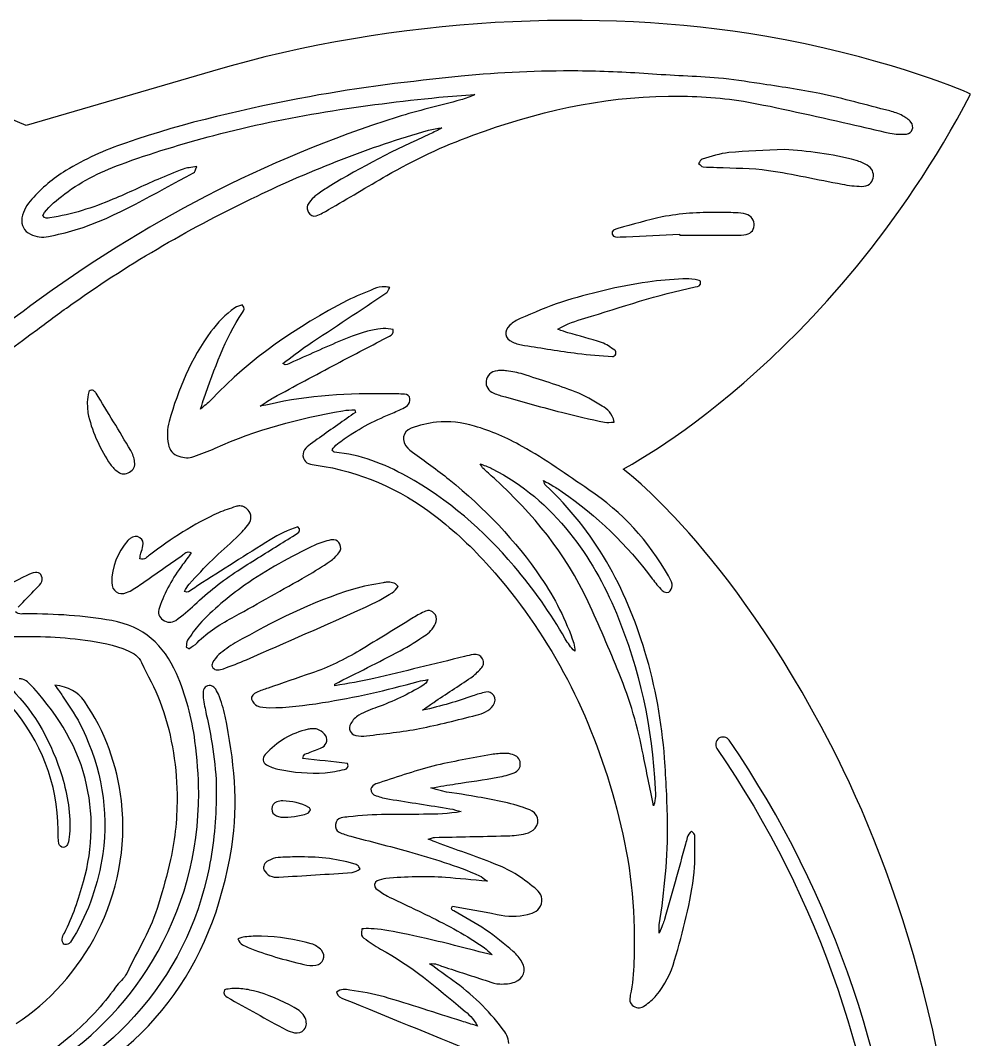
# Model space of a CAD drawing. Extents: x 405 to 699, y 164 to 435.
# Drawn here: x 609.4 to 699.5, y 336.1 to 432.7 of the extents above; entities that cross this region are included whole.
import ezdxf

# ---------------------------------------------------------------- set-up
doc = ezdxf.new("R2010")
doc.units = 0
doc.layers.add('Edge.Cuts', color=7, linetype='CONTINUOUS')
doc.layers.add('F.Silk', color=7, linetype='CONTINUOUS')

msp = doc.modelspace()

# ---------------------------------------------------------------- linework, layer by layer
at = {"layer": 'Edge.Cuts', "color": 7}
msp.add_lwpolyline([(696.288203, 335.140281), (695.8839, 337.019676), (695.45763, 338.859516), (695.010855, 340.661271), (694.5465, 342.422016), (694.064565, 344.144676), (693.56652, 345.827781), (693.052358, 347.469868), (692.52648, 349.073871), (691.987418, 350.636863), (691.438103, 352.160301), (690.879998, 353.642721), (690.31164, 355.085593), (689.73888, 356.488911), (689.158808, 357.851218), (688.574333, 359.172508), (687.988395, 360.454243), (687.399525, 361.694968), (686.810663, 362.896138), (686.223255, 364.054828), (685.31652, 365.781883), (684.408315, 367.441551), (683.503043, 369.036763), (682.600703, 370.567521), (681.704213, 372.033831), (680.815058, 373.437156), (679.934685, 374.778951), (679.066035, 376.057761), (678.210563, 377.276511), (677.371208, 378.435201), (676.5465, 379.533831), (675.742298, 380.573871), (674.958608, 381.556783), (674.196893, 382.481098), (673.460078, 383.349748), (672.749625, 384.162741), (671.41662, 385.623186), (670.211048, 386.871238), (669.150503, 387.909808), (668.246693, 388.746238), (667.518668, 389.386371), (666.979605, 389.837541), (666.529898, 390.190573), (666.752558, 390.307761), (667.39416, 390.666643), (668.419545, 391.276018), (669.78771, 392.143206), (670.590443, 392.674948), (671.464958, 393.275533), (672.406853, 393.944968), (673.411733, 394.683246), (674.473748, 395.493306), (675.589958, 396.375141), (676.755975, 397.328758), (677.964465, 398.357076), (679.212518, 399.460101), (680.495715, 400.639303), (681.808215, 401.896138), (683.147085, 403.230613), (684.50646, 404.644183), (685.880483, 406.136863), (687.266228, 407.711563), (688.659293, 409.368306), (690.053828, 411.108538), (691.445423, 412.933738), (692.829705, 414.843891), (693.518183, 415.831198), (694.202265, 416.840473), (694.881953, 417.871723), (695.557245, 418.924948), (696.226673, 420.000141), (696.891713, 421.097308), (697.547963, 422.216451), (698.198355, 423.359031), (698.84142, 424.525041), (699.475703, 425.711563), (699.219353, 425.844868), (698.803335, 426.032368), (698.232045, 426.269676), (697.514273, 426.549456), (696.655875, 426.867328), (695.664173, 427.215958), (694.5465, 427.592428), (693.31017, 427.989396), (691.961048, 428.402488), (690.50646, 428.822893), (688.953728, 429.249163), (687.31017, 429.672508), (685.583123, 430.088518), (683.778435, 430.491351), (681.903435, 430.875141), (679.965443, 431.234031), (678.461048, 431.475726), (676.940543, 431.696916), (675.40539, 431.896138), (673.855583, 432.074848), (672.29259, 432.231583), (670.714958, 432.366351), (669.127065, 432.479143), (667.527458, 432.571431), (665.916128, 432.641706), (664.296015, 432.688581), (662.665643, 432.714981), (661.02648, 432.717981), (659.379998, 432.697506), (657.72765, 432.656481), (656.067983, 432.592056), (654.402458, 432.505633), (652.732538, 432.394303), (651.058215, 432.262468), (649.380975, 432.105733), (647.700795, 431.927016), (646.01916, 431.723406), (644.336048, 431.497821), (642.652943, 431.247328), (640.969838, 430.974868), (639.286733, 430.677508), (637.60656, 430.356703), (635.929313, 430.011006), (634.254998, 429.641863), (632.583608, 429.247821), (630.918083, 428.830341), (629.256953, 428.387953), (627.603143, 427.920673), (609.934193, 422.767348), (608.302358, 423.441178)], dxfattribs=at)
at = {"layer": 'F.Silk', "color": 7}
for points in [[(662.255858, 427.922166)], [(681.839355, 420.480838)], [(675.433657, 414.520446)], [(672.193357, 408.224338)], [(643.986292, 407.469696)], [(655.054687, 399.537583)], [(616.249515, 397.662598)], [(652.980465, 390.695893)], [(630.193388, 386.699998)], [(639.104002, 383.491843)], [(610.829595, 380.398056)], [(644.148922, 379.469323)], [(648.0249, 376.785718)], [(627.424807, 369.669298)], [(637.101562, 365.586778)], [(655.353518, 363.243088)], [(634.27002, 358.750408)], [(635.65137, 353.435931)], [(632.264618, 345.924201)], [(630.133297, 340.958788)]]:
    msp.add_lwpolyline(points, close=True, dxfattribs=at)
msp.add_lwpolyline([(676.142355, 364.784113), (676.14258, 364.784083)], dxfattribs=at)
for points in [[(662.255857, 427.922166), (658.56402, 427.955991), (654.875287, 427.793586), (651.194827, 427.422658)], [(651.194827, 427.422658), (646.379295, 426.937566), (641.566598, 426.379476), (636.804202, 425.481733)], [(668.903318, 427.652638), (666.686993, 427.810603), (664.47096, 427.901848), (662.255858, 427.922166)], [(675.572753, 427.242478), (673.352805, 427.420101), (671.124878, 427.494336), (668.903318, 427.652638)], [(679.456058, 426.728316), (678.165503, 426.926856), (676.872953, 427.138911), (675.572753, 427.242478)], [(685.18506, 425.777638), (683.293515, 426.180096), (681.369593, 426.433716), (679.456058, 426.728316)], [(636.804202, 425.481733), (630.902573, 424.368808), (625.045815, 423.068706), (619.359375, 421.094533)], [(627.75, 421.821088), (634.748993, 423.665421), (641.87628, 424.713703), (649.062015, 425.429001)], [(651.139163, 425.184373), (649.131698, 424.638643), (647.101425, 424.165431), (645.11865, 423.540816)], [(649.062015, 425.429001), (650.203373, 425.542761), (651.348232, 425.614296), (652.49121, 425.704393)], [(652.49121, 425.704393), (652.05441, 425.448966), (651.599033, 425.309406), (651.139163, 425.184373)], [(652.275878, 421.825483), (658.2714, 424.021828), (664.408875, 425.481238), (670.836915, 425.535936)], [(670.836915, 425.535936), (673.218923, 425.556336), (675.601733, 425.447383), (677.93115, 425.048143)], [(677.93115, 425.048143), (681.313935, 424.468603), (684.653325, 423.639156), (688.009275, 422.905078)], [(691.804688, 424.134081), (689.602448, 424.698591), (687.407685, 425.304883), (685.18506, 425.777638)], [(693.027833, 423.681441), (692.64201, 423.876771), (692.224845, 424.026223), (691.804688, 424.134081)], [(645.11865, 423.540816), (632.52927, 419.575281), (621.005483, 413.515746), (610.404788, 405.688768)], [(693.81738, 423.066208), (693.602205, 423.314661), (693.32082, 423.532806), (693.027833, 423.681441)], [(631.833983, 416.073043), (637.086308, 418.576866), (642.478665, 420.716578), (648.07764, 422.316208)], [(648.07764, 422.316208), (648.49125, 422.434521), (648.929633, 422.469426), (649.359375, 422.530078)], [(649.359375, 422.530078), (648.973755, 422.324166), (648.595763, 422.104596), (648.197753, 421.928023)], [(688.009275, 422.905078), (689.28534, 422.626033), (690.550703, 422.292133), (691.831058, 422.033496)], [(693.411623, 421.948536), (693.9375, 421.993611), (694.169933, 422.658921), (693.81738, 423.066208)], [(618.883298, 419.064253), (621.792788, 420.131023), (624.75036, 421.030671), (627.75, 421.821088)], [(648.197753, 421.928023), (644.918535, 420.473818), (641.731763, 418.841751), (638.670413, 416.969533)], [(644.13135, 418.013961), (646.733355, 419.523441), (649.450088, 420.790903), (652.275878, 421.825483)], [(691.831058, 422.033496), (692.344058, 421.929996), (692.890043, 421.902936), (693.411623, 421.948536)], [(619.359375, 421.094533), (617.384655, 420.408741), (615.49023, 419.564706), (613.706543, 418.475391)], [(681.839355, 420.480801), (679.924733, 420.382596), (678.232313, 420.350421), (676.552733, 420.187828)], [(688.612793, 419.432008), (686.325773, 420.086128), (683.973983, 420.323608), (681.839355, 420.480838)], [(674.03613, 419.565268), (673.89285, 419.523943), (673.806593, 419.289748), (673.693358, 419.144863)], [(676.552733, 420.187828), (675.701138, 420.105726), (674.8668, 419.805673), (674.03613, 419.565268)], [(689.673338, 418.991091), (689.347612, 419.186406), (688.979835, 419.326828), (688.612793, 419.432008)], [(613.706543, 418.475391), (612.49917, 417.737548), (611.42949, 416.832658), (610.488285, 415.777146)], [(613.289063, 416.027638), (614.975625, 417.364326), (616.871558, 418.326958), (618.883298, 419.064253)], [(624.842287, 418.624806), (624.024495, 418.328053), (623.218298, 417.996553), (622.420898, 417.647751)], [(626.13867, 418.865038), (625.572555, 418.765228), (625.187325, 418.749831), (624.842287, 418.624806)], [(625.822268, 418.264453), (625.937633, 418.324003), (625.9734, 418.540386), (626.13867, 418.865038)], [(673.693358, 419.144863), (673.83288, 419.038078), (673.962585, 418.856406), (674.112308, 418.838706)], [(674.112308, 418.838706), (674.542125, 418.787931), (674.980973, 418.812381), (675.414548, 418.790406)], [(675.414548, 418.790406), (677.052277, 418.706698), (678.70698, 418.734306), (680.323245, 418.500366)], [(680.323245, 418.500366), (682.659645, 418.162843), (684.966533, 417.624231), (687.29004, 417.192261)], [(690.237308, 417.757693), (690.338723, 418.295368), (690.12033, 418.722246), (689.673338, 418.991091)], [(614.592773, 412.853316), (618.60231, 414.098788), (622.128248, 416.357878), (625.822268, 418.264453)], [(622.420898, 417.647751), (621.001568, 417.028513), (619.600478, 416.364471), (618.175785, 415.758103)], [(638.61621, 414.781056), (640.45785, 415.852656), (642.288098, 416.945046), (644.13135, 418.013961)], [(689.151855, 416.982786), (689.732467, 416.971536), (690.153608, 417.317128), (690.237308, 417.757693)], [(638.670413, 416.969533), (638.299613, 416.743078), (637.933763, 416.504151), (637.58496, 416.244433)], [(687.29004, 417.192261), (687.90339, 417.078538), (688.529925, 416.995191), (689.151855, 416.982786)], [(610.488285, 415.777146), (610.031085, 415.264686), (609.66372, 414.699343), (609.55371, 414.001753)], [(611.516603, 414.236128), (611.94321, 414.956788), (612.616695, 415.494778), (613.289063, 416.027638)], [(618.175785, 415.758103), (616.25472, 414.940311), (614.265405, 414.334393), (612.202148, 413.991501)], [(614.409668, 405.915816), (619.917945, 409.814818), (625.744545, 413.170536), (631.833983, 416.073043)], [(637.239255, 415.977831), (636.98598, 415.771768), (636.76296, 415.485951), (636.62988, 415.189746)], [(637.58496, 416.244433), (637.467983, 416.158033), (637.35195, 416.069631), (637.239255, 415.977831)], [(636.62988, 415.189746), (636.54885, 415.009986), (636.60738, 414.712423), (636.706058, 414.520311)], [(636.706058, 414.520311), (636.847185, 414.246658), (637.153058, 414.098046), (637.44873, 414.205371)], [(637.44873, 414.205371), (637.854398, 414.352401), (638.24166, 414.562656), (638.61621, 414.781056)], [(675.43359, 414.520371), (673.69332, 414.528321), (671.958375, 414.428458), (670.24512, 414.086773)], [(677.17536, 414.482346), (676.594883, 414.503796), (676.013753, 414.517821), (675.433657, 414.520446)], [(678.175853, 414.343183), (677.855497, 414.435426), (677.510738, 414.470046), (677.17536, 414.482346)], [(609.55371, 414.001753), (609.447458, 413.327233), (609.743647, 412.726978), (610.356442, 412.449021)], [(612.202148, 413.991501), (611.98536, 413.955576), (611.72427, 413.859433), (611.516603, 414.236128)], [(670.24512, 414.086773), (668.829007, 413.804526), (667.442738, 413.368551), (666.045412, 412.994001)], [(678.962468, 413.265058), (679.001093, 413.746401), (678.704408, 414.191323), (678.175853, 414.343183)], [(612.05859, 412.230763), (612.9075, 412.420723), (613.763175, 412.595751), (614.592773, 412.853316)], [(666.045412, 412.994001), (665.772277, 412.920501), (665.414783, 412.830478), (665.50488, 412.466661)], [(677.982487, 412.384686), (678.562027, 412.438386), (678.923272, 412.780498), (678.962468, 413.265058)], [(610.356442, 412.449021), (610.896277, 412.204363), (611.472075, 412.099828), (612.05859, 412.230763)], [(665.50488, 412.466661), (665.591272, 412.120018), (665.9673, 412.194336), (666.249022, 412.188343)], [(666.249022, 412.188343), (666.44166, 412.184593), (666.634455, 412.204693), (666.82764, 412.214743)], [(666.82764, 412.214743), (668.516347, 412.295233), (670.204357, 412.375941), (671.893065, 412.456446)], [(671.893065, 412.456446), (671.893815, 412.429071), (671.895315, 412.402296), (671.896065, 412.374411)], [(671.896065, 412.374411), (673.58691, 412.374411), (675.277957, 412.375161), (676.968818, 412.375911)], [(676.968818, 412.375911), (677.30688, 412.375911), (677.64711, 412.353561), (677.982487, 412.384686)], [(668.869627, 407.915278), (666.08517, 407.520336), (663.35844, 406.845448), (660.679687, 406.005118)], [(672.193357, 408.224361), (671.083117, 408.143338), (669.970222, 408.071428), (668.869627, 407.915278)], [(673.352047, 408.165763), (672.967837, 408.206038), (672.57597, 408.252763), (672.193357, 408.224338)], [(673.869142, 408.016356), (673.711372, 408.063606), (673.535572, 408.146466), (673.352047, 408.165763)], [(673.365232, 407.449461), (673.636755, 407.504211), (673.958242, 407.535553), (673.869142, 408.016356)], [(636.638632, 401.935513), (639.128497, 403.601158), (641.64384, 405.248893), (644.134237, 406.914516)], [(642.897952, 407.266176), (642.05601, 406.898061), (641.189332, 406.581448), (640.382812, 406.160218)], [(643.98633, 407.469786), (643.581563, 407.500161), (643.239637, 407.410686), (642.897952, 407.266176)], [(644.415487, 407.397921), (644.264302, 407.437371), (644.12121, 407.459571), (643.986292, 407.469696)], [(644.134237, 406.914516), (644.257133, 406.993416), (644.301727, 407.196156), (644.415487, 407.397921)], [(662.89746, 404.487546), (666.370927, 405.531246), (669.800002, 406.730938), (673.365232, 407.449461)], [(611.009768, 403.427046), (612.138795, 404.262006), (613.263465, 405.104466), (614.409668, 405.915816)], [(640.382812, 406.160218), (635.622022, 403.678933), (631.211347, 400.734748), (627.52002, 396.789606)], [(630.430635, 405.757386), (630.211162, 405.669381), (629.932012, 405.609201), (629.721652, 405.460018)], [(630.457035, 405.046933), (630.588502, 405.240111), (630.719902, 405.459036), (630.430635, 405.757386)], [(660.679687, 406.005118), (659.346217, 405.587098), (658.064572, 404.998761), (656.772952, 404.456781)], [(610.404788, 405.688768), (606.430125, 402.754588), (602.548688, 399.693816), (598.630373, 396.682911)], [(626.775877, 396.858456), (627.792757, 399.681561), (628.790865, 402.513606), (630.457035, 405.046933)], [(629.721652, 405.460018), (628.835707, 404.837548), (628.098645, 404.065866), (627.458467, 403.215876)], [(655.803225, 403.829826), (655.172715, 403.273896), (655.284525, 402.577873), (656.066895, 402.219966)], [(656.772952, 404.456781), (656.422552, 404.309751), (656.08923, 404.082568), (655.803225, 403.829826)], [(660.344235, 403.438716), (661.260225, 403.980696), (662.08128, 404.241771), (662.89746, 404.487546)], [(599.79492, 395.131641), (603.537233, 397.891956), (607.271213, 400.661908), (611.009768, 403.427046)], [(627.458467, 403.215876), (625.556182, 400.647141), (624.372885, 397.744251), (623.49606, 394.702206)], [(643.801717, 403.504348), (642.425318, 403.407748), (641.15343, 402.925933), (639.899378, 402.408643)], [(644.730428, 403.434073), (644.43207, 403.460398), (644.11725, 403.530688), (643.801717, 403.504348)], [(644.397915, 402.802723), (644.59968, 402.907896), (644.8356, 403.021956), (644.730428, 403.434073)], [(661.299315, 403.114986), (661.036387, 403.192258), (660.77997, 403.290073), (660.344235, 403.438716)], [(664.497067, 402.176023), (663.44532, 402.530188), (662.365567, 402.803758), (661.299315, 403.114986)], [(634.280235, 400.207003), (635.078167, 400.794591), (635.840692, 401.401056), (636.638632, 401.935513)], [(639.899378, 402.408643), (638.251448, 401.716423), (636.629827, 400.953538), (634.981897, 400.243603)], [(639.38229, 400.173328), (641.04792, 401.058733), (642.732285, 401.916778), (644.397915, 402.802723)], [(656.066895, 402.219966), (656.411407, 402.062196), (656.799465, 401.978811), (657.177247, 401.918211)], [(657.177247, 401.918211), (658.849312, 401.649906), (660.522225, 401.380251), (662.200192, 401.156488)], [(665.74365, 401.462638), (665.343345, 401.726121), (664.943527, 402.025768), (664.497067, 402.176023)], [(662.200192, 401.156488), (663.301852, 401.009458), (664.413832, 400.932208), (665.52246, 400.847406)], [(665.52246, 400.847406), (665.625487, 400.839906), (665.794275, 400.979788), (665.834475, 401.087638)], [(665.834475, 401.087638), (665.8731, 401.191213), (665.826825, 401.407341), (665.74365, 401.462638)], [(633.358853, 396.946281), (635.36631, 398.032911), (637.374825, 399.103873), (639.38229, 400.173328)], [(634.981897, 400.243603), (634.806427, 400.164703), (634.604872, 399.935443), (634.280235, 400.207003)], [(654.62256, 399.515668), (653.99205, 399.433566), (653.586832, 399.037933), (653.544435, 398.519578)], [(655.054688, 399.537643), (654.909398, 399.541393), (654.76395, 399.533893), (654.62256, 399.515668)], [(655.486815, 399.498058), (655.345425, 399.520033), (655.199977, 399.533908), (655.054687, 399.537583)], [(657.048337, 399.181656), (656.544997, 399.342103), (656.011627, 399.416458), (655.486815, 399.498058)], [(661.990725, 397.516131), (660.36855, 398.136988), (658.704847, 398.653093), (657.048337, 399.181656)], [(653.544435, 398.519578), (653.50476, 398.030188), (653.747228, 397.617208), (654.276855, 397.384318)], [(615.88623, 397.501513), (615.81753, 397.175256), (615.7722, 396.843508), (615.720705, 396.537651)], [(616.249515, 397.662651), (616.10247, 397.689426), (615.912405, 397.625076), (615.88623, 397.501513)], [(616.375485, 397.604023), (616.343685, 397.634473), (616.298527, 397.653673), (616.249515, 397.662598)], [(616.574707, 397.397481), (616.526408, 397.477431), (616.444687, 397.538023), (616.375485, 397.604023)], [(619.864748, 391.949728), (618.785085, 393.775806), (617.676907, 395.584813), (616.574707, 397.397481)], [(644.371545, 397.322743), (640.540155, 397.393018), (636.726097, 397.200336), (632.973592, 396.314931)], [(645.826132, 397.289068), (645.343725, 397.315393), (644.853952, 397.314193), (644.371545, 397.322743)], [(646.316857, 396.858403), (646.316857, 397.121886), (646.080488, 397.271361), (645.826132, 397.289068)], [(654.276855, 397.384318), (654.628867, 397.229773), (655.006545, 397.127001), (655.378417, 397.023966)], [(664.548337, 396.168471), (663.717667, 396.657321), (662.88471, 397.173771), (661.990725, 397.516131)], [(615.720705, 396.537651), (615.76953, 396.074016), (615.76683, 395.630908), (615.867188, 395.213428)], [(626.485837, 395.877013), (626.6436, 396.412011), (626.697, 396.639531), (626.775877, 396.858456)], [(627.52002, 396.789606), (627.283372, 396.535251), (626.994007, 396.324013), (626.485837, 395.877013)], [(632.122522, 396.149406), (632.71869, 396.535228), (633.02562, 396.770811), (633.358853, 396.946281)], [(632.973592, 396.314931), (632.798122, 396.280056), (632.622097, 396.245931), (632.122522, 396.149406)], [(644.81832, 395.569341), (645.26532, 395.753931), (645.712432, 395.955868), (646.107382, 396.218271)], [(646.107382, 396.218271), (646.256565, 396.323451), (646.325438, 396.639478), (646.316857, 396.858403)], [(655.378417, 397.023966), (657.147075, 396.534583), (658.912695, 396.032968), (660.68994, 395.575236)], [(665.696775, 394.649428), (665.498767, 395.494048), (665.046847, 395.875483), (664.548337, 396.168471)], [(615.867188, 395.213428), (616.2675, 393.554241), (616.985708, 392.029746), (617.94141, 390.621148)], [(627.871575, 392.168001), (631.729252, 393.930216), (635.796637, 394.999926), (639.95214, 395.727568)], [(639.95214, 395.727568), (640.329367, 395.797393), (640.714747, 395.789143), (641.100577, 395.815461)], [(640.092735, 393.045418), (641.556607, 394.097166), (643.161285, 394.877121), (644.81832, 395.569341)], [(641.153302, 395.560573), (640.881247, 395.367936), (640.609657, 395.174803), (640.346175, 394.990753)], [(641.100577, 395.815461), (641.117753, 395.727958), (641.135603, 395.648586), (641.153302, 395.560573)], [(660.68994, 395.575236), (662.045955, 395.226448), (663.41583, 394.928091), (664.784182, 394.631878)], [(623.49606, 394.702206), (623.294295, 393.992278), (623.293972, 393.264808), (623.43456, 392.537166)], [(640.346175, 394.990753), (639.197835, 394.175638), (638.031705, 393.387336), (636.909652, 392.545926)], [(648.84225, 394.631841), (648.03573, 394.535841), (647.21142, 394.360033), (646.457482, 394.070803)], [(652.436977, 394.264168), (651.261802, 394.588813), (650.052307, 394.772436), (648.84225, 394.631841)], [(656.969197, 392.343756), (655.51392, 393.150276), (654.023737, 393.817176), (652.436977, 394.264168)], [(664.784182, 394.631878), (665.038537, 394.576603), (665.317927, 394.638628), (665.696775, 394.649428)], [(646.457482, 394.070803), (645.598372, 393.737578), (645.485122, 392.851813), (646.116172, 392.176761)], [(623.43456, 392.537166), (623.53974, 391.975881), (623.847457, 391.581448), (624.435052, 391.415098)], [(636.909652, 392.545926), (636.497542, 392.238988), (636.025477, 391.852761), (636.235822, 391.221711)], [(638.944297, 392.002446), (639.224947, 392.440858), (639.662902, 392.738473), (640.092735, 393.045418)], [(663.300255, 388.231941), (661.213927, 389.634628), (659.169832, 391.107403), (656.969197, 392.343756)], [(620.23389, 390.871603), (620.173215, 391.242403), (620.055232, 391.627761), (619.864748, 391.949728)], [(624.435052, 391.415098), (624.908332, 391.275051), (625.354695, 391.178391), (625.845697, 391.388698)], [(625.845697, 391.388698), (626.511622, 391.669348), (627.213697, 391.870176), (627.871575, 392.168001)], [(639.164025, 391.782718), (639.102825, 391.791718), (639.04947, 391.897266), (638.944297, 392.002446)], [(646.001917, 389.512213), (643.862453, 390.695443), (641.627595, 391.580953), (639.164025, 391.782718)], [(646.116172, 392.176761), (646.24764, 392.036173), (646.405192, 391.923388), (646.562947, 391.809088)], [(646.562947, 391.809088), (647.729002, 390.941391), (648.92103, 390.116293), (650.05221, 389.204593)], [(617.94141, 390.621148), (618.125993, 390.350166), (618.396203, 390.121596), (618.66504, 389.926806)], [(619.751955, 389.894556), (620.12382, 390.118311), (620.29989, 390.468073), (620.23389, 390.871603)], [(636.235822, 391.221711), (636.419872, 390.678126), (636.945795, 390.633756), (637.42821, 390.563991)], [(637.42821, 390.563991), (641.60142, 389.976411), (645.327562, 388.328136), (648.66795, 385.785673)], [(652.980465, 390.695893), (653.541758, 390.467841), (653.847938, 390.371931), (654.137693, 390.222756)], [(653.226563, 390.293068), (653.191163, 390.319393), (653.173613, 390.371796), (652.980465, 390.695893)], [(654.304688, 389.318946), (653.945168, 389.643583), (653.586083, 389.959836), (653.226563, 390.293068)], [(618.66504, 389.926806), (619.00149, 389.682681), (619.380623, 389.670816), (619.751955, 389.894556)], [(656.20602, 380.989753), (653.28687, 384.409026), (649.955655, 387.337881), (646.001917, 389.512213)], [(654.137693, 390.222756), (657.030555, 388.749763), (659.433825, 386.671528), (661.458983, 384.155368)], [(663.22119, 377.623633), (661.09998, 382.156363), (657.996015, 385.969963), (654.304688, 389.318946)], [(650.05221, 389.204593), (653.39259, 386.512978), (656.32176, 383.435661), (658.750447, 379.894048)], [(659.17086, 388.669926), (659.100585, 388.731651), (659.091847, 388.863943), (659.003872, 389.100591)], [(659.003872, 389.100591), (659.363385, 388.898826), (659.582872, 388.792611), (659.78463, 388.661136)], [(668.604457, 372.897958), (666.781065, 378.938563), (663.852772, 384.330366), (659.17086, 388.669926)], [(659.78463, 388.661136), (660.11733, 388.459371), (660.441967, 388.257523), (660.766072, 388.038583)], [(660.766072, 388.038583), (664.062997, 385.767658), (666.894937, 383.006286), (669.297322, 379.797373)], [(670.82223, 380.087406), (668.963415, 383.392918), (666.438885, 386.119311), (663.300255, 388.231941)], [(629.813963, 386.635573), (629.265015, 386.454193), (628.708395, 386.283493), (628.18359, 386.045241)], [(630.193357, 386.699998), (630.073582, 386.700043), (629.94651, 386.679373), (629.813963, 386.635573)], [(631.076693, 386.178516), (630.85212, 386.510136), (630.552728, 386.699871), (630.193388, 386.699998)], [(628.18359, 386.045241), (625.837005, 384.981681), (623.681542, 383.602183), (621.63867, 382.037428)], [(630.933135, 384.845503), (631.269585, 385.247428), (631.39329, 385.710591), (631.076693, 386.178516)], [(648.66795, 385.785673), (650.56164, 384.338983), (652.279935, 382.716441), (653.866687, 380.937043)], [(629.853548, 383.670703), (630.237758, 384.036133), (630.592388, 384.438223), (630.933135, 384.845503)], [(635.689485, 384.706348), (634.768125, 384.449308), (633.907965, 384.005728), (633.092318, 383.500783)], [(635.663085, 384.107226), (635.878268, 384.248886), (635.992635, 384.461113), (635.689485, 384.706348)], [(619.794435, 383.598951), (619.718235, 383.540451), (619.63677, 383.482026), (619.57617, 383.408526)], [(620.730465, 383.691238), (620.461088, 383.877396), (620.121765, 383.850621), (619.794435, 383.598951)], [(621.023438, 382.925128), (621.067463, 383.221333), (621.006262, 383.500198), (620.730465, 383.691238)], [(627.612338, 381.605271), (628.337288, 382.316811), (629.117858, 382.969888), (629.853548, 383.670703)], [(633.820313, 382.954393), (634.434195, 383.339683), (635.058323, 383.709058), (635.663085, 384.107226)], [(639.104002, 383.491821), (639.017407, 383.504196), (638.927415, 383.502096), (638.8374, 383.480121)], [(661.458983, 384.155368), (663.326385, 381.840981), (664.754783, 379.263028), (665.894535, 376.527928)], [(619.57617, 383.408526), (618.62637, 382.251051), (618.044595, 380.944461), (618.05859, 379.428546)], [(620.822752, 382.232256), (620.882828, 382.465146), (620.988038, 382.689553), (621.023438, 382.925128)], [(633.092318, 383.500783), (630.790268, 382.076083), (628.5144, 380.608656), (626.229525, 379.156056)], [(630.014648, 380.557911), (631.26978, 381.376768), (632.550165, 382.158606), (633.820313, 382.954393)], [(637.327147, 382.983538), (635.00685, 381.884563), (632.751607, 380.661741), (630.651855, 379.176411)], [(638.8374, 383.480121), (638.323335, 383.354548), (637.80312, 383.208913), (637.327147, 382.983538)], [(639.687015, 383.071431), (639.590828, 383.280711), (639.363787, 383.454613), (639.104002, 383.491843)], [(639.594727, 382.248186), (639.78093, 382.475181), (639.822773, 382.776838), (639.687015, 383.071431)], [(620.712893, 379.208818), (622.066748, 380.142516), (623.40249, 381.102448), (624.761715, 382.028638)], [(620.721683, 381.700513), (620.753933, 381.873846), (620.777182, 382.055713), (620.822752, 382.232256)], [(621.63867, 382.037428), (621.399885, 381.854451), (621.199268, 381.500368), (620.721683, 381.700513)], [(624.761715, 382.028638), (624.972068, 382.172481), (625.167638, 382.476838), (625.599608, 382.265946)], [(625.599608, 382.265946), (625.32219, 381.880663), (625.061123, 381.501201), (624.78369, 381.133618)], [(625.410675, 379.296681), (626.131875, 380.077978), (626.854103, 380.860993), (627.612338, 381.605271)], [(638.755373, 381.458638), (639.069817, 381.672208), (639.352717, 381.953586), (639.594727, 382.248186)], [(624.78369, 381.133618), (623.84463, 379.888693), (623.09517, 378.539136), (622.580565, 377.067216)], [(636.547852, 380.065573), (637.303942, 380.495931), (638.03631, 380.968708), (638.755373, 381.458638)], [(653.866687, 380.937043), (659.416297, 374.720968), (663.186075, 367.533013), (665.50047, 359.554716)], [(661.05465, 374.107918), (659.63478, 376.545726), (658.03854, 378.850296), (656.20602, 380.989753)], [(610.018065, 380.118268), (608.89548, 379.549461), (607.77231, 378.981726), (606.667965, 378.378036)], [(610.829588, 380.398056), (610.55109, 380.359431), (610.27296, 380.247591), (610.018065, 380.118268)], [(611.332042, 380.204691), (611.256382, 380.330743), (610.991647, 380.421156), (610.829595, 380.398056)], [(611.437507, 379.544046), (611.510482, 379.727031), (611.442007, 380.022786), (611.332042, 380.204691)], [(625.913085, 377.332326), (627.175725, 378.543996), (628.55346, 379.604886), (630.014648, 380.557911)], [(629.712892, 376.227681), (631.996162, 377.497828), (634.27746, 378.772881), (636.547852, 380.065573)], [(658.750447, 379.894048), (660.065137, 377.964936), (661.116427, 375.896526), (661.861777, 373.678716)], [(669.297322, 379.797373), (669.586567, 379.411551), (669.893347, 379.034698), (670.22604, 378.692878)], [(671.172322, 379.297858), (671.128822, 379.569388), (670.962285, 379.833058), (670.82223, 380.087406)], [(609.196297, 377.090436), (609.75759, 377.693046), (610.334857, 378.279613), (610.899907, 378.879013)], [(610.899907, 378.879013), (611.09685, 379.087753), (611.336625, 379.290771), (611.437507, 379.544046)], [(618.05859, 379.428546), (618.06534, 378.637581), (618.73437, 378.187798), (619.46631, 378.480793)], [(619.46631, 378.480793), (619.908465, 378.658401), (620.31741, 378.935691), (620.712893, 379.208818)], [(624.95364, 378.602338), (625.10604, 378.837913), (625.226078, 379.096521), (625.410675, 379.296681)], [(625.630403, 378.748828), (625.442048, 378.650136), (625.292243, 378.366231), (624.95364, 378.602338)], [(626.229525, 379.156056), (626.0256, 379.026726), (625.8429, 378.860443), (625.630403, 378.748828)], [(630.651855, 379.176411), (629.107492, 378.084411), (627.65178, 376.881411), (626.373045, 375.483538)], [(640.96875, 378.807208), (637.009118, 377.608971), (633.347775, 375.740863), (629.762692, 373.712481)], [(643.79883, 379.419516), (642.847958, 379.259616), (641.89011, 379.085713), (640.96875, 378.807208)], [(644.148923, 379.469316), (644.029822, 379.458966), (643.91286, 379.438716), (643.79883, 379.419516)], [(645.206542, 379.078206), (644.876932, 379.450483), (644.50623, 379.500306), (644.148922, 379.469323)], [(644.65869, 378.471763), (644.88192, 378.601093), (645.02463, 378.870546), (645.206542, 379.078206)], [(670.22604, 378.692878), (670.46322, 378.447651), (670.857615, 378.429493), (671.006797, 378.648928)], [(671.006797, 378.648928), (671.120557, 378.823873), (671.207205, 379.096101), (671.172322, 379.297858)], [(642.106935, 377.099203), (642.986445, 377.493073), (643.82319, 377.986131), (644.65869, 378.471763)], [(622.580565, 377.067216), (622.395435, 376.536516), (622.526115, 376.174536), (622.902833, 375.909988)], [(624.124515, 375.855763), (624.74805, 376.310803), (625.356623, 376.797861), (625.913085, 377.332326)], [(630.821775, 372.118731), (634.587697, 373.768806), (638.35443, 375.418543), (642.106935, 377.099203)], [(648.0249, 376.785711), (647.953725, 376.778961), (647.881342, 376.760811), (647.809567, 376.728561)], [(648.607912, 376.549881), (648.44331, 376.717296), (648.238403, 376.806186), (648.0249, 376.785718)], [(666.158205, 370.829683), (665.22021, 373.109196), (664.264905, 375.388123), (663.22119, 377.623633)], [(609.966802, 376.485456), (609.645907, 376.488456), (609.298297, 376.339213), (608.935552, 376.650981)], [(618.062992, 375.827743), (615.379957, 376.311223), (612.681502, 376.457556), (609.966802, 376.485456)], [(624.187507, 370.822371), (623.005897, 373.526338), (621.055125, 375.287908), (618.062992, 375.827743)], [(622.902833, 375.909988), (623.299395, 375.631521), (623.74245, 375.576748), (624.124515, 375.855763)], [(626.167965, 373.733053), (627.174645, 374.819683), (628.442198, 375.520971), (629.712892, 376.227681)], [(646.66113, 376.117716), (644.96652, 375.085288), (643.288402, 374.022043), (641.58252, 373.007856)], [(647.809567, 376.728561), (647.414633, 376.551478), (647.03139, 376.343098), (646.66113, 376.117716)], [(648.805665, 375.748611), (648.892597, 376.053411), (648.82524, 376.329868), (648.607912, 376.549881)], [(665.894535, 376.527928), (668.121458, 371.206386), (669.287708, 365.647476), (669.568358, 359.896093)], [(626.373045, 375.483538), (625.952347, 375.023128), (625.597335, 374.496868), (625.25391, 373.974748)], [(647.860838, 374.497633), (648.309442, 374.795983), (648.652192, 375.209856), (648.805665, 375.748611)], [(607.992195, 374.305768), (610.513725, 374.389476), (613.032082, 374.331193), (615.533212, 373.983501)], [(615.533212, 373.983501), (616.92249, 373.790863), (618.309277, 373.559616), (619.608405, 372.980083)], [(625.25391, 373.974748), (625.139625, 373.801423), (625.154355, 373.544766), (625.110352, 373.325826)], [(645.395505, 372.968338), (646.249245, 373.418548), (647.056462, 373.961556), (647.860838, 374.497633)], [(661.95846, 372.933111), (661.55547, 373.292638), (661.300417, 373.695793), (661.05465, 374.107918)], [(619.608405, 372.980083), (620.155747, 372.735921), (620.614657, 372.429898), (620.881357, 371.859478)], [(625.110352, 373.325826), (625.196213, 373.273251), (625.283227, 373.219723), (625.369627, 373.167621)], [(625.369627, 373.167621), (625.638473, 373.353823), (625.951177, 373.499083), (626.167965, 373.733053)], [(629.762692, 373.712481), (629.219107, 373.404463), (628.71156, 373.017868), (628.22754, 372.619708)], [(641.58252, 373.007856), (640.12509, 372.140698), (638.605282, 371.396256), (636.991702, 370.851606)], [(639.206543, 369.808671), (641.270872, 370.858266), (643.34727, 371.887063), (645.395505, 372.968338)], [(661.861777, 373.678716), (661.940677, 373.450656), (661.932277, 373.187458), (661.95846, 372.933111)], [(670.46334, 362.780278), (670.208992, 366.217251), (669.603622, 369.601033), (668.604457, 372.897958)], [(628.22754, 372.619708), (627.97587, 372.412041), (627.783338, 372.115626), (627.61377, 371.830161)], [(628.66113, 371.274981), (629.385555, 371.545971), (630.113985, 371.808036), (630.821775, 372.118731)], [(651.511207, 372.426343), (648.643575, 371.730366), (645.780787, 371.014888), (642.906712, 370.346263)], [(652.35789, 372.618238), (652.072418, 372.581188), (651.79293, 372.494541), (651.511207, 372.426343)], [(653.216288, 372.218338), (653.042423, 372.574678), (652.715265, 372.663838), (652.35789, 372.618238)], [(653.05662, 371.279368), (653.303445, 371.539093), (653.383178, 371.875446), (653.216288, 372.218338)], [(620.881357, 371.859478), (621.453375, 370.632786), (622.149382, 369.454153), (622.62159, 368.191513)], [(627.61377, 371.830161), (627.432937, 371.526441), (627.733875, 371.123863), (628.097168, 371.159263)], [(628.097168, 371.159263), (628.287127, 371.178013), (628.483515, 371.208463), (628.66113, 371.274981)], [(652.086892, 370.413651), (652.441583, 370.656726), (652.758795, 370.965463), (653.05662, 371.279368)], [(609.609413, 370.267033), (609.519668, 370.295608), (609.41271, 370.310908), (609.293003, 370.312483)], [(610.214393, 369.908151), (610.05663, 370.075026), (609.828893, 370.197276), (609.609413, 370.267033)], [(625.946782, 364.399026), (625.667212, 366.616296), (625.084717, 368.770378), (624.187507, 370.822371)], [(636.991702, 370.851606), (635.6169, 370.387978), (634.247993, 369.904288), (632.876955, 369.427776)], [(638.02734, 368.053753), (641.08923, 368.537773), (644.107035, 369.227136), (647.093265, 370.056193)], [(642.906712, 370.346263), (641.689147, 370.062936), (640.448678, 369.878668), (639.218242, 369.648996)], [(647.093265, 370.056193), (647.401815, 370.141483), (647.724023, 370.176411), (648.039548, 370.234911)], [(648.039548, 370.234911), (647.919353, 369.942988), (647.743905, 369.788316), (647.545898, 369.672411)], [(648.578588, 368.083078), (649.74786, 368.860618), (650.928353, 369.620541), (652.086892, 370.413651)], [(668.45508, 363.052828), (667.92921, 365.717623), (667.192785, 368.322118), (666.158205, 370.829683)], [(608.520998, 369.382251), (610.870807, 367.032441), (612.378637, 364.192101), (613.352048, 361.044358)], [(615.536168, 360.870066), (614.633588, 364.367683), (612.660255, 367.295398), (610.214393, 369.908151)], [(615.474645, 368.181073), (614.834475, 369.109948), (614.019165, 369.513208), (612.651893, 369.723553)], [(612.651893, 369.723553), (613.01088, 369.223978), (613.229355, 368.961238), (613.404825, 368.680588)], [(627.134768, 369.638571), (626.787068, 369.518916), (626.652225, 369.185113), (626.740725, 368.516503)], [(627.424808, 369.669321), (627.33036, 369.683646), (627.233903, 369.672321), (627.134768, 369.638571)], [(628.166017, 368.844591), (627.965992, 369.360538), (627.708135, 369.626338), (627.424807, 369.669298)], [(631.788577, 369.030808), (631.518127, 368.908453), (631.241527, 368.676133), (631.319827, 368.374558)], [(632.876955, 369.427776), (632.511525, 369.300598), (632.140058, 369.189103), (631.788577, 369.030808)], [(639.218242, 369.648996), (639.215242, 369.702096), (639.210517, 369.755571), (639.206543, 369.808671)], [(647.545898, 369.672411), (646.165208, 368.862666), (644.732625, 368.161063), (643.223145, 367.620163)], [(653.52537, 369.051343), (653.101447, 368.962806), (652.68435, 368.834653), (652.274392, 368.692453)], [(654.28269, 368.733471), (654.09648, 368.999616), (653.82426, 369.114141), (653.52537, 369.051343)], [(613.404825, 368.680588), (614.044995, 367.654596), (614.772045, 366.673071), (615.281288, 365.585376)], [(618.972698, 358.747483), (618.560573, 362.166756), (617.447228, 365.322568), (615.474645, 368.181073)], [(622.62159, 368.191513), (623.68032, 365.358748), (624.199267, 362.410318), (624.247567, 359.379013)], [(626.740725, 368.516503), (626.810475, 367.989553), (626.91207, 367.465093), (627.02637, 366.946191)], [(628.822267, 366.771838), (628.682745, 367.478548), (628.427872, 368.169538), (628.166017, 368.844591)], [(631.319827, 368.374558), (631.383653, 368.130403), (631.616573, 367.842966), (631.845705, 367.749066)], [(632.972168, 367.577683), (634.672688, 367.559983), (636.353138, 367.789206), (638.02734, 368.053753)], [(652.274392, 368.692453), (650.820713, 368.187508), (649.351845, 367.737193), (647.526833, 367.327221)], [(647.526833, 367.327221), (648.055395, 367.708753), (648.310823, 367.904923), (648.578588, 368.083078)], [(654.218265, 367.790113), (654.449543, 368.109396), (654.475883, 368.457111), (654.28269, 368.733471)], [(612.984413, 355.959883), (612.940388, 360.457746), (611.362823, 364.375416), (608.478555, 367.785568)], [(631.845705, 367.749066), (632.188065, 367.609588), (632.593328, 367.581681), (632.972168, 367.577683)], [(643.223145, 367.620163), (642.632873, 367.408198), (642.037282, 367.185748), (641.493165, 366.880416)], [(652.615725, 366.865798), (653.22531, 367.018198), (653.82117, 367.242231), (654.218265, 367.790113)], [(627.02637, 366.946191), (627.579608, 364.435393), (628.00893, 361.911306), (627.969728, 359.327541)], [(629.441895, 354.364611), (630.118028, 358.532991), (629.632545, 362.667846), (628.822267, 366.771838)], [(641.493165, 366.880416), (641.178712, 366.703333), (640.901543, 366.386031), (640.715332, 366.068893)], [(647.247067, 365.604568), (649.05168, 365.947453), (650.83257, 366.420418), (652.615725, 366.865798)], [(615.281288, 365.585376), (617.052098, 361.824283), (617.806995, 357.871243), (617.2017, 353.715741)], [(636.667965, 365.535516), (635.06244, 365.170626), (633.713625, 364.352061), (632.610353, 363.136101)], [(637.101563, 365.586816), (636.954128, 365.585316), (636.805605, 365.566941), (636.667965, 365.535516)], [(637.529295, 365.534053), (637.395952, 365.572603), (637.248997, 365.588053), (637.101562, 365.586778)], [(638.230957, 365.075556), (638.054407, 365.282143), (637.78848, 365.459451), (637.529295, 365.534053)], [(640.715332, 366.068893), (640.427715, 365.580043), (640.672658, 365.059618), (641.211915, 364.951213)], [(642.216795, 364.908763), (643.896375, 365.120188), (645.58626, 365.289576), (647.247067, 365.604568)], [(626.30274, 359.477151), (626.30274, 361.118106), (626.151765, 362.768811), (625.946782, 364.399026)], [(638.024415, 363.828973), (638.493405, 364.083861), (638.585647, 364.660753), (638.230957, 365.075556)], [(641.211915, 364.951213), (641.537107, 364.885738), (641.887845, 364.867438), (642.216795, 364.908763)], [(675.616703, 364.674216), (675.296888, 364.455276), (675.214118, 364.018978), (675.43359, 363.698631)], [(676.14258, 364.784083), (675.966435, 364.817083), (675.777683, 364.783416), (675.616703, 364.674216)], [(676.592062, 364.491141), (676.482592, 364.650786), (676.318492, 364.751106), (676.142355, 364.784113)], [(681.721942, 265.496998), (698.80596, 296.982523), (696.84153, 334.914343), (676.592062, 364.491141)], [(636.183105, 362.764033), (636.190605, 363.205468), (636.476415, 363.197533), (636.687015, 363.281121)], [(636.687015, 363.281121), (637.135612, 363.458743), (637.603177, 363.600373), (638.024415, 363.828973)], [(655.353518, 363.243066), (654.919395, 363.233391), (654.478268, 363.218091), (654.052733, 363.137593)], [(656.063963, 363.134691), (655.840193, 363.212488), (655.590698, 363.248091), (655.353518, 363.243088)], [(675.43359, 363.698631), (695.07219, 335.014836), (697.242053, 298.358218), (681.249023, 267.626856)], [(632.610353, 363.136101), (632.29482, 362.787838), (632.346315, 362.370223), (632.740725, 362.156121)], [(640.412107, 362.290888), (639.01317, 362.447046), (637.593847, 362.606803), (636.183105, 362.764033)], [(640.138185, 361.728388), (640.382355, 361.782613), (640.558072, 361.964638), (640.412107, 362.290888)], [(654.052733, 363.137593), (652.198215, 362.788798), (650.327595, 362.492878), (648.500978, 362.028711)], [(656.789063, 362.318773), (656.754188, 362.767378), (656.444955, 363.002151), (656.063963, 363.134691)], [(656.19873, 361.410568), (656.578643, 361.555986), (656.824463, 361.870168), (656.789063, 362.318773)], [(669.427733, 358.283301), (669.068205, 360.045516), (668.753438, 361.544421), (668.45508, 363.052828)], [(670.743127, 356.686528), (670.708252, 358.711693), (670.62111, 360.746533), (670.46334, 362.780278)], [(632.740725, 362.156121), (633.07503, 361.974741), (633.443115, 361.826698), (633.814455, 361.748893)], [(633.814455, 361.748893), (635.289053, 361.440396), (636.78543, 361.311216), (638.289548, 361.410516)], [(638.289548, 361.410516), (638.910398, 361.451316), (639.52752, 361.593696), (640.138185, 361.728388)], [(648.500978, 362.028711), (646.67544, 361.565083), (644.891445, 360.932511), (643.09863, 360.347068)], [(654.666503, 360.982836), (655.187543, 361.072986), (655.70505, 361.221681), (656.19873, 361.410568)], [(613.352048, 361.044358), (613.89564, 359.273548), (614.18538, 357.458353), (614.0625, 355.599531)], [(615.386753, 351.102486), (616.289865, 354.337693), (616.37811, 357.617143), (615.536168, 360.870066)], [(643.09863, 360.347068), (642.90384, 360.283243), (642.661718, 360.058513), (642.628418, 359.873923)], [(648.312015, 359.966233), (649.222103, 360.117553), (649.935143, 360.242263), (650.6499, 360.354418)], [(650.6499, 360.354418), (651.98874, 360.564223), (653.331413, 360.751011), (654.666503, 360.982836)], [(621.921397, 343.568953), (624.837862, 348.462283), (626.302215, 353.782123), (626.30274, 359.477151)], [(624.247567, 359.379013), (624.280267, 357.285171), (624.092242, 355.213821), (623.62647, 353.176858)], [(642.628418, 359.873923), (642.573668, 359.565906), (642.83289, 359.329288), (643.11621, 359.233791)], [(652.14258, 359.220628), (650.930378, 359.444398), (649.683045, 359.499913), (648.312015, 359.966233)], [(665.50047, 359.554716), (666.719115, 355.346098), (667.507125, 351.084606), (667.568835, 346.691923)], [(669.568358, 359.896093), (669.594683, 359.449101), (669.672968, 358.984648), (669.427733, 358.283301)], [(608.986853, 337.653733), (615.202928, 341.625171), (620.042153, 349.787196), (618.972698, 358.747483)], [(627.969728, 359.327541), (627.939652, 356.999188), (627.750053, 354.681951), (627.288578, 352.400293)], [(633.70752, 358.649331), (633.405953, 358.550061), (633.245445, 358.323696), (633.231443, 358.003333)], [(634.27002, 358.750408), (634.08381, 358.758433), (633.88728, 358.708933), (633.70752, 358.649331)], [(636.752933, 358.126378), (635.982893, 358.558348), (635.13825, 358.711806), (634.27002, 358.750408)], [(643.11621, 359.233791), (643.527788, 359.095341), (643.952153, 358.984753), (644.380373, 358.914448)], [(644.380373, 358.914448), (646.290698, 358.601616), (648.20583, 358.312551), (650.116703, 358.001856)], [(657.092288, 358.102948), (655.487828, 358.678731), (653.80821, 358.913683), (652.14258, 359.220628)], [(633.231443, 358.003333), (633.217493, 357.673866), (633.402795, 357.465898), (633.679688, 357.333898)], [(634.08984, 357.215248), (634.961835, 357.162673), (635.816738, 357.269098), (636.637208, 357.571206)], [(636.637208, 357.571206), (636.752048, 357.613581), (636.8241, 357.773548), (636.9126, 357.874431)], [(636.9126, 357.874431), (636.853575, 357.971016), (636.824333, 358.086681), (636.752933, 358.126378)], [(647.626463, 357.471583), (645.253583, 357.453883), (642.877875, 357.521533), (640.514648, 357.226948)], [(651.197753, 357.732321), (649.994678, 357.512331), (648.810765, 357.480583), (647.626463, 357.471583)], [(650.116703, 358.001856), (650.482133, 357.942306), (650.837145, 357.823521), (651.197753, 357.732321)], [(657.899415, 357.785083), (657.652035, 357.928888), (657.364343, 358.005253), (657.092288, 358.102948)], [(657.999023, 355.977463), (658.65207, 356.446993), (658.594328, 357.382078), (657.899415, 357.785083)], [(633.679688, 357.333898), (633.806865, 357.272773), (633.950865, 357.223251), (634.08984, 357.215248)], [(639.275393, 356.504781), (639.240518, 356.197843), (639.335468, 355.901586), (639.62256, 355.767966)], [(639.798338, 357.130273), (639.48711, 357.051936), (639.310793, 356.816556), (639.275393, 356.504781)], [(640.514648, 357.226948), (640.27479, 357.196873), (640.030163, 357.189298), (639.798338, 357.130273)], [(669.962362, 346.990731), (670.453357, 350.208238), (670.795717, 353.434153), (670.743127, 356.686528)], [(613.054688, 354.662031), (612.984413, 355.082736), (612.984413, 355.530066), (612.984413, 355.959883)], [(614.0625, 355.599531), (614.036175, 355.266306), (613.992225, 354.924831), (613.877933, 354.609298)], [(639.62256, 355.767966), (639.96921, 355.606986), (640.34307, 355.495701), (640.71387, 355.395898)], [(655.350585, 355.428148), (655.929585, 355.443148), (656.513618, 355.486648), (657.083498, 355.584883)], [(657.083498, 355.584883), (657.403853, 355.640683), (657.733943, 355.786963), (657.999023, 355.977463)], [(673.031212, 355.880863), (672.5928, 355.512756), (672.566902, 355.065433), (672.452602, 354.653323)], [(673.330042, 355.460458), (673.330042, 355.600506), (673.144972, 355.731688), (673.031212, 355.880863)], [(613.44873, 354.328048), (613.308143, 354.337048), (613.08045, 354.521983), (613.054688, 354.662031)], [(613.877933, 354.609298), (613.833908, 354.477838), (613.597373, 354.319461), (613.44873, 354.328048)], [(640.71387, 355.395898), (642.535118, 354.905968), (644.369078, 354.459561), (646.180665, 353.936916)], [(648.06006, 355.130781), (648.4212, 355.225236), (648.543083, 355.283053), (648.666503, 355.286053)], [(648.867188, 354.804126), (648.66597, 354.878676), (648.46842, 354.964971), (648.06006, 355.130781)], [(648.666503, 355.286053), (650.894505, 355.335928), (653.122583, 355.370743), (655.350585, 355.428148)], [(654.312015, 352.792896), (652.505783, 353.485123), (650.68254, 354.135516), (648.867188, 354.804126)], [(672.452602, 354.653323), (671.79525, 352.277218), (671.1384, 349.892706), (670.46334, 347.516608)], [(673.268542, 351.988776), (673.40001, 353.137116), (673.330042, 354.302983), (673.330042, 355.460458)], [(610.590817, 330.150741), (621.507052, 334.615333), (627.576645, 342.866698), (629.441895, 354.364611)], [(617.2017, 353.715741), (616.790115, 350.909826), (615.895748, 348.262243), (614.44047, 345.815841)], [(646.180665, 353.936916), (648.458033, 353.280636), (650.73996, 352.621416), (652.911623, 351.651756)], [(623.62647, 353.176858), (623.30343, 351.762891), (622.914622, 350.362333), (622.507335, 348.969831)], [(632.89014, 353.065326), (632.564445, 352.906483), (632.358473, 352.494951), (632.493165, 352.224501)], [(633.839355, 353.377333), (633.516848, 353.360158), (633.18795, 353.210743), (632.89014, 353.065326)], [(635.65137, 353.435908), (635.048288, 353.431408), (634.44411, 353.408983), (633.839355, 353.377333)], [(641.024415, 352.788471), (639.259238, 353.305626), (637.46061, 353.449791), (635.65137, 353.435931)], [(641.405273, 352.596576), (641.292045, 352.680283), (641.159648, 352.748766), (641.024415, 352.788471)], [(641.6001, 352.288956), (641.508338, 352.440283), (641.476073, 352.544473), (641.405273, 352.596576)], [(656.271975, 351.851001), (655.653263, 352.223398), (654.98706, 352.533711), (654.312015, 352.792896)], [(627.288578, 352.400293), (626.208375, 347.061568), (623.856443, 342.347938), (620.19141, 338.309961)], [(632.493165, 352.224501), (632.611215, 351.988933), (632.826248, 351.749248), (633.05859, 351.637101)], [(633.05859, 351.637101), (633.30543, 351.517971), (633.625808, 351.501846), (633.909668, 351.518451)], [(633.909668, 351.518451), (636.22299, 351.653136), (638.53692, 351.796723), (640.84863, 351.965226)], [(640.84863, 351.965226), (641.101913, 351.983976), (641.3436, 352.174123), (641.6001, 352.288956)], [(649.7124, 351.474508), (647.823, 351.628498), (645.935738, 351.557458), (644.052248, 351.379296)], [(652.911623, 351.651756), (653.13324, 351.552486), (653.320883, 351.377113), (653.677733, 351.130273)], [(658.152833, 350.494551), (657.547545, 350.974821), (656.932005, 351.453906), (656.271975, 351.851001)], [(671.418442, 343.633303), (672.207262, 346.377516), (672.953017, 349.139383), (673.268542, 351.988776)], [(613.571813, 346.209906), (614.361165, 347.770371), (614.92206, 349.419673), (615.386753, 351.102486)], [(643.224608, 351.163963), (642.94236, 351.049663), (642.86862, 350.623213), (643.10742, 350.435938)], [(644.052248, 351.379296), (643.771598, 351.353046), (643.48701, 351.270741), (643.224608, 351.163963)], [(653.677733, 351.130273), (652.215473, 351.257991), (650.9643, 351.372561), (649.7124, 351.474508)], [(643.10742, 350.435938), (643.445483, 350.169778), (643.802805, 349.912521), (644.187015, 349.722561)], [(644.187015, 349.722561), (645.488835, 349.079166), (646.8123, 348.479863), (648.115725, 347.840233)], [(658.791503, 348.991626), (658.994348, 349.652196), (658.623443, 350.121073), (658.152833, 350.494551)], [(622.507335, 348.969831), (621.823695, 346.632898), (620.517457, 344.574636), (619.478032, 342.397078)], [(650.499023, 348.310446), (650.388983, 348.376446), (650.112878, 348.432981), (650.36133, 348.774801)], [(650.36133, 348.774801), (651.758115, 348.519381), (653.18862, 348.294343), (654.602048, 347.985253)], [(657.480465, 347.970628), (658.059465, 348.097266), (658.597793, 348.361656), (658.791503, 348.991626)], [(648.115725, 347.840233), (649.941803, 346.943023), (651.736425, 345.984891), (653.405273, 344.812401)], [(653.491703, 346.526271), (652.53171, 347.176101), (651.493365, 347.711061), (650.499023, 348.310446)], [(654.602048, 347.985253), (655.57224, 347.772801), (656.526383, 347.761326), (657.480465, 347.970628)], [(669.962362, 346.209966), (669.962362, 346.709556), (669.945187, 346.859256), (669.962362, 346.990731)], [(670.46334, 347.516608), (670.36674, 347.183376), (670.208122, 346.858731), (669.962362, 346.209966)], [(613.352085, 345.675238), (613.361085, 345.859288), (613.484348, 346.034436), (613.571813, 346.209906)], [(630.662078, 345.853881), (630.486083, 345.835656), (630.314273, 345.762538), (630.001433, 345.676633)], [(632.264618, 345.924156), (631.733093, 345.930156), (631.199363, 345.907881), (630.662078, 345.853881)], [(636.977018, 345.197638), (635.42877, 345.631048), (633.8592, 345.905473), (632.264618, 345.924201)], [(641.756835, 346.606836), (641.71551, 345.972028), (641.70726, 345.920923), (641.970705, 345.735253)], [(647.87988, 345.703026), (644.56578, 346.476816), (642.744735, 346.726498), (641.756835, 346.606836)], [(656.119628, 344.474023), (655.268033, 345.188781), (654.410378, 345.904866), (653.491703, 346.526271)], [(667.568835, 346.691923), (667.59516, 344.553006), (667.648575, 342.422428), (667.218735, 340.318386)], [(613.51908, 345.175731), (613.40532, 345.263226), (613.334378, 345.508888), (613.352085, 345.675238)], [(614.018595, 345.237231), (613.904835, 345.141126), (613.62426, 345.105433), (613.51908, 345.175731)], [(614.44047, 345.815841), (614.31759, 345.614608), (614.194073, 345.386398), (614.018595, 345.237231)], [(630.001433, 345.676633), (630.263303, 345.101383), (630.64605, 345.002668), (630.99753, 344.857791)], [(637.93356, 344.591196), (637.681365, 344.859493), (637.327958, 345.099441), (636.977018, 345.197638)], [(641.970705, 345.735253), (642.48477, 345.373041), (642.994163, 344.994748), (643.546875, 344.699608)], [(654.112793, 344.142966), (651.899813, 344.699428), (649.89699, 345.231876), (647.87988, 345.703026)], [(630.99753, 344.857791), (632.7018, 344.154291), (634.475265, 343.670428), (636.262178, 343.240603)], [(637.409153, 343.168828), (638.1105, 343.247173), (638.420813, 344.071753), (637.93356, 344.591196)], [(643.546875, 344.699608), (646.434908, 343.156858), (648.88431, 341.022223), (651.377933, 338.947168)], [(653.405273, 344.812401), (653.615093, 344.664831), (653.78385, 344.457958), (654.112793, 344.142966)], [(656.950193, 343.473531), (656.735018, 343.844331), (656.446958, 344.199276), (656.119628, 344.474023)], [(611.689462, 333.235941), (615.8793, 335.902341), (619.369822, 339.286273), (621.921397, 343.568953)], [(636.262178, 343.240603), (636.630825, 343.151601), (637.03299, 343.126423), (637.409153, 343.168828)], [(648.1875, 343.315333), (648.764888, 343.377583), (649.096575, 343.159018), (649.450193, 343.045798)], [(650.399415, 341.720113), (649.696455, 342.214326), (649.005833, 342.723981), (648.1875, 343.315333)], [(649.450193, 343.045798), (650.878118, 342.587001), (652.300553, 342.108988), (653.729003, 341.651271)], [(656.270505, 341.572168), (657.096345, 341.864076), (657.389678, 342.714771), (656.950193, 343.473531)], [(669.673815, 340.309573), (670.489462, 341.282976), (671.067502, 342.406078), (671.418442, 343.633303)], [(619.478032, 342.397078), (619.241392, 341.900173), (618.734805, 341.539416), (618.410167, 341.075788)], [(618.410167, 341.075788), (617.208157, 339.357568), (615.770602, 337.865668), (614.197275, 336.484971)], [(655.075193, 337.183498), (653.735813, 338.922643), (652.198125, 340.454788), (650.399415, 341.720113)], [(653.729003, 341.651271), (654.096045, 341.533746), (654.476768, 341.397058), (654.854003, 341.389063)], [(654.854003, 341.389063), (655.326758, 341.379388), (655.829415, 341.416513), (656.270505, 341.572168)], [(628.753417, 340.847458), (628.595655, 340.399386), (628.814017, 340.247706), (629.014162, 340.135543)], [(630.133297, 340.958788), (629.678857, 340.984588), (629.21946, 340.955788), (628.753417, 340.847458)], [(629.014162, 340.135543), (630.865462, 339.096133), (632.720535, 338.064816), (634.582035, 337.044726)], [(631.486815, 340.741993), (631.03821, 340.851996), (630.587737, 340.932966), (630.133297, 340.958788)], [(635.36133, 339.158496), (634.123905, 339.818526), (632.85678, 340.407148), (631.486815, 340.741993)], [(640.62744, 340.811916), (640.222305, 340.879491), (639.771563, 340.954116), (639.375, 340.611231)], [(639.375, 340.611231), (639.464078, 340.177648), (639.791055, 340.087191), (640.094235, 339.963771)], [(643.90137, 340.164448), (642.83727, 340.475691), (641.724803, 340.628391), (640.62744, 340.811916)], [(651.241703, 337.867573), (648.795833, 338.638146), (646.361715, 339.444336), (643.90137, 340.164448)], [(667.218735, 340.318386), (667.140337, 339.923976), (667.112902, 339.538018), (667.507312, 339.284211)], [(668.60448, 339.345711), (668.990295, 339.626361), (669.376005, 339.941458), (669.673815, 340.309573)], [(636.39258, 338.179978), (636.187057, 338.642001), (635.793825, 338.927751), (635.36133, 339.158496)], [(640.094235, 339.963771), (644.172465, 338.301358), (648.248385, 336.634243), (652.327148, 334.974508)], [(667.507312, 339.284211), (667.884547, 339.047556), (668.279827, 339.117643), (668.60448, 339.345711)], [(620.19141, 338.309961), (616.804875, 334.578921), (612.747555, 331.859218), (607.927733, 330.330958)], [(636.30762, 337.081348), (636.567315, 337.420476), (636.557317, 337.809178), (636.39258, 338.179978)], [(651.377933, 338.947168), (651.85551, 338.549533), (652.35483, 338.153653), (652.719728, 337.406151)], [(652.719728, 337.406151), (652.135898, 337.588063), (651.688163, 337.726986), (651.241703, 337.867573)], [(655.699215, 335.749416), (655.690665, 336.316071), (655.407353, 336.752053), (655.075193, 337.183498)], [(614.197275, 336.484971), (610.50057, 333.241708), (606.151065, 331.550203), (601.318365, 330.983016)], [(634.582035, 337.044726), (634.82994, 336.908968), (635.117452, 336.825966), (635.396482, 336.772266)], [(635.396482, 336.772266), (635.743132, 336.706266), (636.08064, 336.784041), (636.30762, 337.081348)]]:
    msp.add_open_spline(points, degree=3, dxfattribs=at)

doc.saveas('drawing.dxf')
